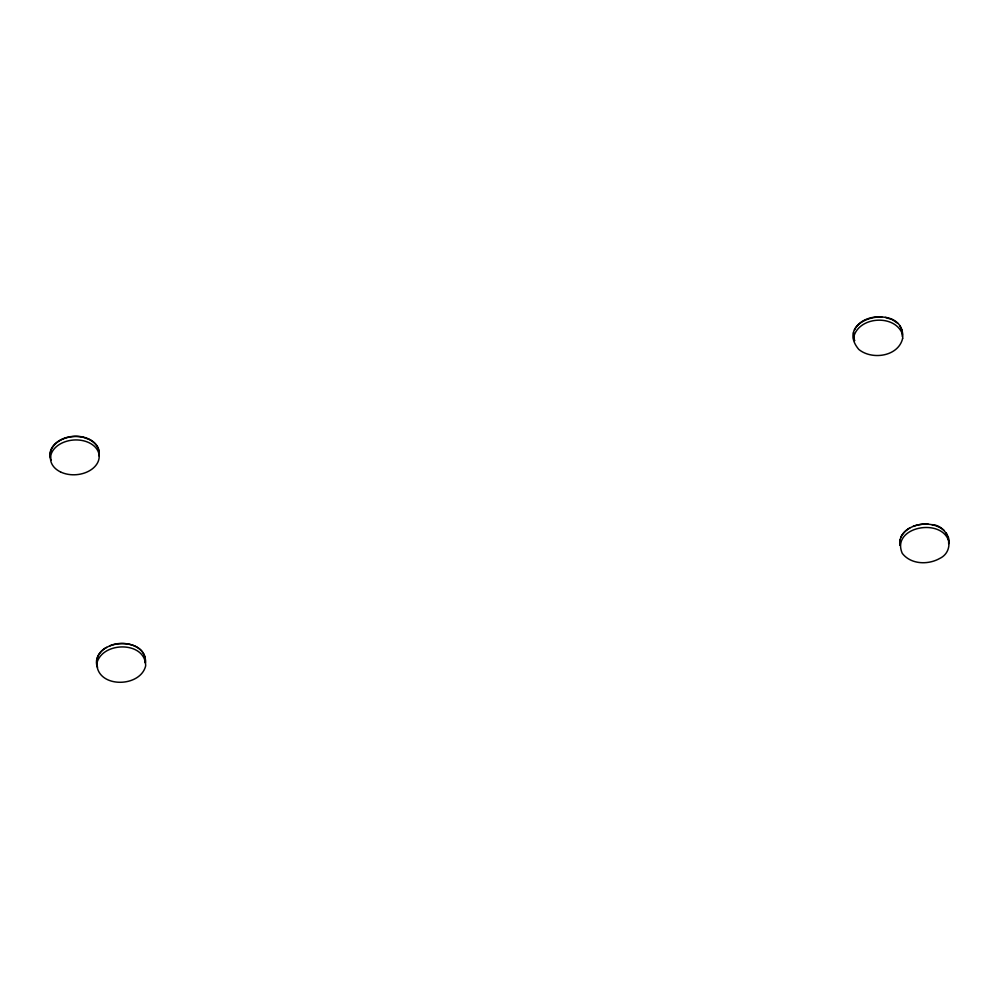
<?xml version="1.0" encoding="UTF-8"?>
<svg xmlns="http://www.w3.org/2000/svg" width="999" height="999" viewBox="0 0 999 999"><rect width="100%" height="100%" fill="white"/><g stroke="black" fill="none" stroke-linecap="round" stroke-linejoin="round"><path stroke-width="1.5" d="M145.355 663.036C147.303 645.167 122.914 639.747 109.803 645.841M853.558 332.542L854.457 340.721M853.646 337.375C858.391 316.283 895.154 313.811 902.484 334.265M902.247 336.338L902.247 330.819L899.862 325.662M899.962 539.785L899.962 545.304C898.563 537.999 903.62 531.256 909.814 527.934M948.65 543.581L948.65 538.061L946.265 532.904M145.417 662.424C146.329 633.878 89.498 639.585 97.565 667.432M854.457 329.82C859.365 320.005 871.39 316.183 881.742 316.895M900.861 537.062C905.806 527.322 917.806 523.464 928.146 524.138M106.506 647.402C100.325 650.724 95.267 657.454 96.666 664.772M913.111 526.373C923.226 522.539 935.863 523.276 944.242 530.619M885.501 317.407L892.382 319.668L897.839 323.376M931.917 524.65C949.175 525.474 955.968 550.786 939.709 558.453C928.133 565.034 910.863 564.535 902.272 553.359C890.721 526.972 941.745 516.995 948.9 541.508M853.558 338.062L854.657 340.671M50.549 457.48A24.376 17.383 -4.1 0 1 83.317 437.35L88.899 439.323A24.376 17.383 -4.1 0 1 98.814 454.87M51.161 460.189A24.675 17.607 -4.1 0 1 72.652 436.401A24.675 17.607 -4.1 0 1 98.938 455.806M96.841 663.324C96.841 688.249 140.247 688.074 145.667 665.871C145.667 640.958 102.248 641.133 96.841 663.324M902.646 338.399C898.363 356.631 871.927 360.302 858.778 349.413C832.167 317.557 905.768 301.099 902.646 338.399M60.539 471.953A24.376 17.383 -4.1 0 0 99.063 458.316A24.376 17.383 -4.1 0 0 64.935 441.808A24.376 17.383 -4.1 0 0 60.539 471.953"/></g></svg>
